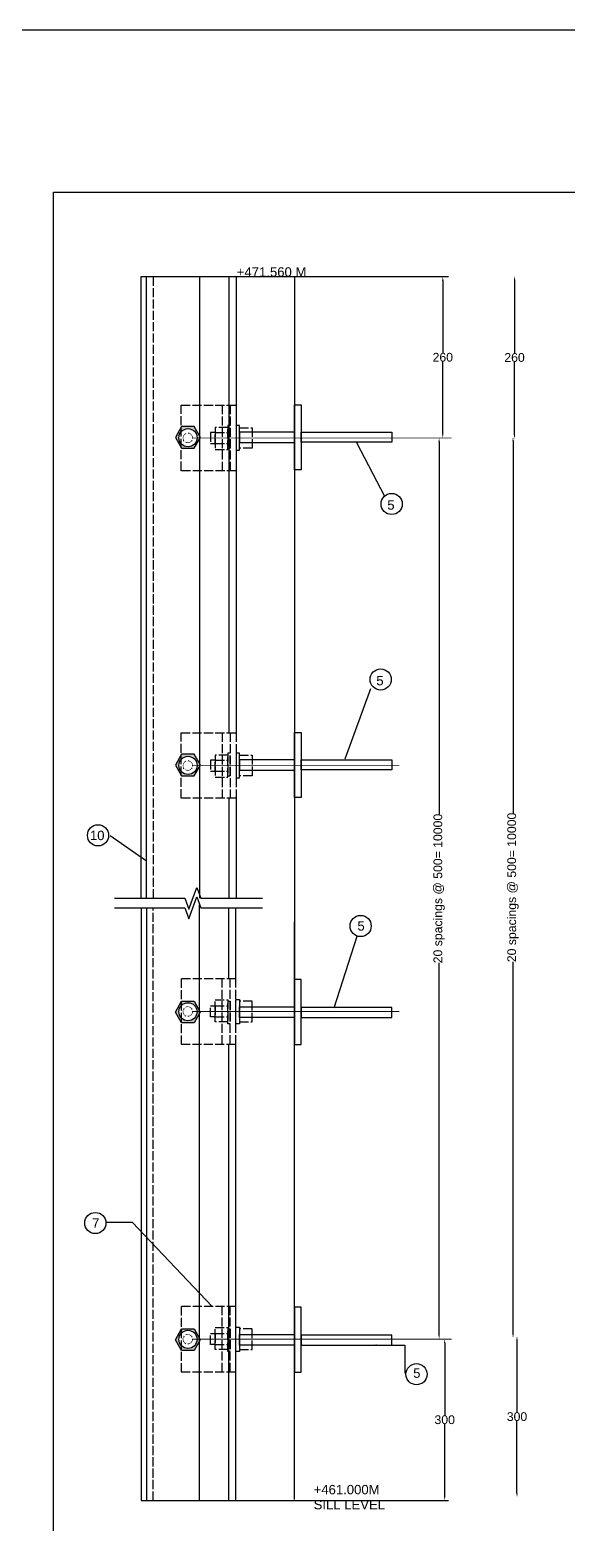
# Model space of a CAD drawing. Header units: metres. Extents: x 9074 to 14616, y 1632 to 4470.
# Drawn here: x 10114 to 10789, y 2594 to 4470 of the extents above; entities that cross this region are included whole.
import ezdxf

# ---------------------------------------------------------------- set-up
doc = ezdxf.new("R2010")
doc.units = ezdxf.units.M
doc.header["$MEASUREMENT"] = 0
doc.linetypes.add('ACAD_ISO02W100', pattern=[15, 12, -3])
doc.layers.add('DRAWING', color=7, linetype='Continuous')
doc.styles.get("Standard").update_dxf_attribs({"font": 'ARIAL_1.TTF'})
doc.dimstyles.get("Standard").update_dxf_attribs({"dimtxt": 11, "dimasz": 5, "dimexe": 0.18, "dimexo": 0.0625, "dimgap": 0.09, "dimtad": 0, "dimtih": 1, "dimtoh": 1, "dimdec": 0, "dimzin": 0, "dimdsep": 46, "dimtxsty": 'Standard', "dimcen": 0, "dimse1": 1, "dimse2": 1, "dimadec": 0, "dimazin": 0, "dimtfac": 1, "dimtdec": 0, "dimtofl": 0, "dimtmove": 0, "dimatfit": 3, "dimfxl": 0, "dimtolj": 1, "dimtzin": 0, "dimarcsym": 0})
picture_1 = doc.add_image_def('image1.jpg', size_in_pixel=(7220, 3698))

# ---------------------------------------------------------------- blocks, each defined once
blk = doc.blocks.new('*D9')
at = {"layer": 'Defpoints', "color": 0, "transparency": 16777216}
for p in [(10631.8, 4160.2), (10632.6, 4160.2), (10631.8, 3957.6)]:
    blk.add_point(p, dxfattribs=at)
at = {"layer": 'DRAWING', "color": 0, "lineweight": -2, "transparency": 16777216}
for p, q in [((10632.6, 4155.2), (10632.6, 4064.6)), ((10632.6, 3962.6), (10632.6, 4053.2))]:
    blk.add_line(p, q, dxfattribs=at)
at = {"layer": 'DRAWING', "color": 0, "transparency": 16777216}
for points in [[(10631.7, 4155.2), (10633.4, 4155.2), (10632.6, 4160.2)], [(10631.7, 3962.6), (10633.4, 3962.6), (10632.6, 3957.6)]]:
    blk.add_solid(points, dxfattribs=at)
at = {"layer": 'DRAWING', "color": 0, "transparency": 16777216, "insert": (10632.6, 4058.9), "char_height": 11, "attachment_point": 5}
blk.add_mtext('\\A1;260', dxfattribs=at)
blk = doc.blocks.new('*D10')
at = {"layer": 'Defpoints', "color": 0, "transparency": 16777216}
for p in [(10721.7, 4160.8), (10721.2, 3956.5), (10722.7, 3956.5)]:
    blk.add_point(p, dxfattribs=at)
at = {"layer": 'DRAWING', "color": 0, "lineweight": -2, "transparency": 16777216}
for p, q in [((10722.7, 4155.8), (10722.7, 4064.3)), ((10722.7, 3961.5), (10722.7, 4052.9))]:
    blk.add_line(p, q, dxfattribs=at)
at = {"layer": 'DRAWING', "color": 0, "transparency": 16777216}
for points in [[(10721.9, 4155.8), (10723.6, 4155.8), (10722.7, 4160.8)], [(10721.9, 3961.5), (10723.6, 3961.5), (10722.7, 3956.5)]]:
    blk.add_solid(points, dxfattribs=at)
at = {"layer": 'DRAWING', "color": 0, "transparency": 16777216, "insert": (10722.7, 4058.6), "char_height": 11, "attachment_point": 5}
blk.add_mtext('\\A1;260', dxfattribs=at)
blk = doc.blocks.new('*D11')
at = {"layer": 'Defpoints', "color": 0, "transparency": 16777216}
for p in [(10632.6, 3957.6), (10628, 2825.6), (10632.6, 2825.6)]:
    blk.add_point(p, dxfattribs=at)
at = {"layer": 'DRAWING', "color": 0, "lineweight": -2, "transparency": 16777216}
for p, q in [((10628, 3952.6), (10628, 3485)), ((10628, 2830.6), (10628, 3298.2))]:
    blk.add_line(p, q, dxfattribs=at)
at = {"layer": 'DRAWING', "color": 0, "transparency": 16777216}
for points in [[(10627.1, 3952.6), (10628.8, 3952.6), (10628, 3957.6)], [(10627.1, 2830.6), (10628.8, 2830.6), (10628, 2825.6)]]:
    blk.add_solid(points, dxfattribs=at)
at = {"layer": 'DRAWING', "color": 0, "transparency": 16777216, "insert": (10628, 3391.6), "char_height": 11, "attachment_point": 5, "rotation": 90}
blk.add_mtext('\\A1;20 spacings @ 500= 10000', dxfattribs=at)
blk = doc.blocks.new('*D12')
at = {"layer": 'Defpoints', "color": 0, "transparency": 16777216}
for p in [(10725.4, 3959), (10720.8, 2827), (10725.4, 2827)]:
    blk.add_point(p, dxfattribs=at)
at = {"layer": 'DRAWING', "color": 0, "lineweight": -2, "transparency": 16777216}
for p, q in [((10720.8, 3954), (10720.8, 3486.4)), ((10720.8, 2832), (10720.8, 3299.6))]:
    blk.add_line(p, q, dxfattribs=at)
at = {"layer": 'DRAWING', "color": 0, "transparency": 16777216}
for points in [[(10720, 3954), (10721.6, 3954), (10720.8, 3959)], [(10720, 2832), (10721.6, 2832), (10720.8, 2827)]]:
    blk.add_solid(points, dxfattribs=at)
at = {"layer": 'DRAWING', "color": 0, "transparency": 16777216, "insert": (10720.8, 3393), "char_height": 11, "attachment_point": 5, "rotation": 90}
blk.add_mtext('\\A1;20 spacings @ 500= 10000', dxfattribs=at)
blk = doc.blocks.new('*D13')
at = {"layer": 'Defpoints', "color": 0, "transparency": 16777216}
for p in [(10628, 2825.6), (10628, 2623), (10635, 2623)]:
    blk.add_point(p, dxfattribs=at)
at = {"layer": 'DRAWING', "color": 0, "lineweight": -2, "transparency": 16777216}
for p, q in [((10635, 2820.6), (10635, 2730)), ((10635, 2628), (10635, 2718.6))]:
    blk.add_line(p, q, dxfattribs=at)
at = {"layer": 'DRAWING', "color": 0, "transparency": 16777216}
for points in [[(10634.1, 2820.6), (10635.8, 2820.6), (10635, 2825.6)], [(10634.1, 2628), (10635.8, 2628), (10635, 2623)]]:
    blk.add_solid(points, dxfattribs=at)
at = {"layer": 'DRAWING', "color": 0, "transparency": 16777216, "insert": (10635, 2724.3), "char_height": 11, "attachment_point": 5}
blk.add_mtext('\\A1;300', dxfattribs=at)
blk = doc.blocks.new('*D14')
at = {"layer": 'Defpoints', "color": 0, "transparency": 16777216}
for p in [(10718.8, 2829.5), (10718.8, 2626.9), (10725.8, 2626.9)]:
    blk.add_point(p, dxfattribs=at)
at = {"layer": 'DRAWING', "color": 0, "lineweight": -2, "transparency": 16777216}
for p, q in [((10725.8, 2824.5), (10725.8, 2733.9)), ((10725.8, 2631.9), (10725.8, 2722.5))]:
    blk.add_line(p, q, dxfattribs=at)
at = {"layer": 'DRAWING', "color": 0, "transparency": 16777216}
for points in [[(10725, 2824.5), (10726.6, 2824.5), (10725.8, 2829.5)], [(10725, 2631.9), (10726.6, 2631.9), (10725.8, 2626.9)]]:
    blk.add_solid(points, dxfattribs=at)
at = {"layer": 'DRAWING', "color": 0, "transparency": 16777216, "insert": (10725.8, 2728.2), "char_height": 11, "attachment_point": 5}
blk.add_mtext('\\A1;300', dxfattribs=at)

msp = doc.modelspace()

# ---------------------------------------------------------------- hatches: boundary and pattern name
at = {"layer": 'DRAWING'}
h = msp.add_hatch(color=256, dxfattribs=at)
h.paths.add_polyline_path([(10320.3, 3971.8), (10304.6, 3971.8), (10296.8, 3958.2), (10304.6, 3944.7), (10320.3, 3944.7), (10327.1, 3956.5), (10327.1, 3960)])
h.paths.add_polyline_path([(10324, 3957.9, -1), (10301.1, 3957.9, -1)], flags=16)
h = msp.add_hatch(color=256, dxfattribs=at)
h.paths.add_polyline_path([(10310, 3962.7), (10309.6, 3963.4, 0.289368), (10306, 3957.6, 0.151465), (10307.1, 3954), (10307.7, 3954.4, -0.151465), (10306.7, 3957.6, -0.289368)])
h.paths.add_polyline_path([(10313.3, 3963.9), (10313.2, 3963.2, -0.372066), (10318, 3957.6), (10318.8, 3957.6, 0.372066)])
h.paths.add_polyline_path([(10317.9, 3954.3), (10317.1, 3954.5, -0.353713), (10310.3, 3952.3), (10310, 3951.6, 0.368397)])
for points in [[(10327.1, 3960), (10327.1, 3956.5), (10328.1, 3958.2)], [(10327.1, 3548.4), (10327.1, 3545), (10328.1, 3546.7)], [(10327.1, 2823.2), (10327.1, 2826.6), (10328, 2824.9)]]:
    msp.add_hatch(color=256, dxfattribs=at).paths.add_polyline_path(points)
h = msp.add_hatch(color=256, dxfattribs=at)
h.paths.add_polyline_path([(10320.3, 3560.3), (10304.6, 3560.3), (10296.8, 3546.7), (10304.6, 3533.1), (10320.3, 3533.1), (10327.1, 3545), (10327.1, 3548.4)])
h.paths.add_polyline_path([(10324, 3546.3, -1), (10301.1, 3546.3, -1)], flags=16)
h = msp.add_hatch(color=256, dxfattribs=at)
h.paths.add_polyline_path([(10310, 3551.1), (10309.6, 3551.8, 0.289368), (10306, 3546, 0.151465), (10307.1, 3542.4), (10307.7, 3542.8, -0.151465), (10306.7, 3546, -0.289368)])
h.paths.add_polyline_path([(10313.3, 3552.3), (10313.2, 3551.6, -0.372066), (10318, 3546), (10318.8, 3546, 0.372066)])
h.paths.add_polyline_path([(10317.9, 3542.8), (10317.1, 3542.9, -0.353713), (10310.3, 3540.8), (10310, 3540.1, 0.368397)])
h = msp.add_hatch(color=256, dxfattribs=at)
h.paths.add_polyline_path([(10320.2, 3222.9), (10304.5, 3222.9), (10296.7, 3236.5), (10304.5, 3250), (10320.2, 3250), (10327.1, 3238.2), (10327.1, 3234.7)])
h.paths.add_polyline_path([(10323.9, 3236.8, 1), (10301, 3236.8, 1)], flags=16)
h = msp.add_hatch(color=256, dxfattribs=at)
h.paths.add_polyline_path([(10309.9, 3232), (10309.6, 3231.4, -0.289368), (10305.9, 3237.1, -0.151465), (10307, 3240.8), (10307.6, 3240.3, 0.151465), (10306.7, 3237.1, 0.289368)])
h.paths.add_polyline_path([(10313.2, 3230.8), (10313.1, 3231.5, 0.372066), (10317.9, 3237.1), (10318.7, 3237.1, -0.372066)])
h.paths.add_polyline_path([(10317.8, 3240.4), (10317, 3240.3, 0.353713), (10310.2, 3242.4), (10309.9, 3243.1, -0.368397)])
h = msp.add_hatch(color=256, dxfattribs=at)
h.paths.add_polyline_path([(10320.2, 2811.3), (10304.5, 2811.3), (10296.7, 2824.9), (10304.5, 2838.5), (10320.2, 2838.5), (10327.1, 2826.6), (10327.1, 2823.2)])
h.paths.add_polyline_path([(10323.9, 2825.3, 1), (10301, 2825.3, 1)], flags=16)
h = msp.add_hatch(color=256, dxfattribs=at)
h.paths.add_polyline_path([(10309.9, 2820.5), (10309.6, 2819.8, -0.289368), (10305.9, 2825.6, -0.151465), (10307, 2829.2), (10307.6, 2828.8, 0.151465), (10306.7, 2825.6, 0.289368)])
h.paths.add_polyline_path([(10313.2, 2819.2), (10313.1, 2820, 0.372066), (10317.9, 2825.6), (10318.7, 2825.6, -0.372066)])
h.paths.add_polyline_path([(10317.8, 2828.8), (10317, 2828.7, 0.353713), (10310.2, 2830.8), (10309.9, 2831.5, -0.368397)])

# ---------------------------------------------------------------- linework, layer by layer
for p, q in [((10253.8, 3379.3), (10253.8, 4160.2)), ((10253.8, 4160.2), (10372.9, 4160.2)), ((10260.4, 3379.3), (10260.4, 4160.2)), ((10363.9, 4160.2), (10363.9, 3587.2)), ((10372.9, 4160.2), (10372.9, 3587.2)), ((10363.9, 3505), (10363.9, 3379.3)), ((10372.9, 3505), (10372.9, 3379.3)), ((10253.7, 3367.3), (10253.7, 2623)), ((10260.3, 3367.3), (10260.3, 2623)), ((10363.8, 3278.2), (10363.8, 3367.3)), ((10372.8, 3278.2), (10372.8, 3367.3)), ((10363.8, 2623), (10363.8, 3196)), ((10372.8, 2623), (10372.8, 3196)), ((10253.7, 2623), (10372.8, 2623))]:
    msp.add_line(p, q, dxfattribs=at)
for points in [[(10143.8, 4266.3), (13606.7, 4266.3), (13606.7, 1831.1), (10143.8, 1831.1)], [(10446.4, 3999.2), (10454.8, 3999.2), (10454.8, 3917.4), (10446.4, 3917.4)], [(10320.3, 3944.7), (10328.1, 3958.2), (10320.3, 3971.8), (10304.6, 3971.8), (10296.8, 3958.2), (10304.6, 3944.7)], [(10446.4, 3964.9), (10377.3, 3964.9), (10377.3, 3951.7), (10446.4, 3951.7)], [(10454.8, 3964.9), (10568.5, 3964.9), (10568.5, 3952.4), (10454.8, 3952.4)], [(10446.4, 3587.6), (10454.8, 3587.6), (10454.8, 3505.9), (10446.4, 3505.9)], [(10320.3, 3533.1), (10328.1, 3546.7), (10320.3, 3560.3), (10304.6, 3560.3), (10296.8, 3546.7), (10304.6, 3533.1)], [(10446.4, 3553.4), (10377.3, 3553.4), (10377.3, 3540.1), (10446.4, 3540.1)], [(10454.8, 3553.4), (10568.5, 3553.4), (10568.5, 3540.9), (10454.8, 3540.9)], [(10446.4, 3195.5), (10454.7, 3195.5), (10454.7, 3277.3), (10446.4, 3277.3)], [(10320.2, 3250), (10328, 3236.5), (10320.2, 3222.9), (10304.5, 3222.9), (10296.7, 3236.5), (10304.5, 3250)], [(10446.4, 3229.8), (10377.2, 3229.8), (10377.2, 3243), (10446.4, 3243)], [(10454.7, 3229.8), (10568.5, 3229.8), (10568.5, 3242.3), (10454.7, 3242.3)], [(10446.4, 2783.9), (10454.7, 2783.9), (10454.7, 2865.7), (10446.4, 2865.7)], [(10320.2, 2838.5), (10328, 2824.9), (10320.2, 2811.3), (10304.5, 2811.3), (10296.7, 2824.9), (10304.5, 2838.5)], [(10446.4, 2818.2), (10377.2, 2818.2), (10377.2, 2831.4), (10446.4, 2831.4)], [(10454.7, 2818.2), (10568.5, 2818.2), (10568.5, 2830.7), (10454.7, 2830.7)]]:
    msp.add_lwpolyline(points, close=True, dxfattribs=at)
at = {"layer": 'DRAWING', "linetype": 'ACAD_ISO02W100', "ltscale": 0.95}
for points in [[(10269, 4160.2), (10269, 3379.3)], [(10372.9, 3916.5), (10304.1, 3916.5), (10304.1, 3998.8), (10372.9, 3998.8)], [(10355.4, 3998.8), (10355.4, 3916.5)], [(10365.7, 3998.8), (10365.7, 3916.5)], [(10372.9, 3998.8), (10372.9, 3916.5)], [(10346.9, 3964.3), (10362.7, 3964.3)], [(10346.9, 3950.5), (10362.7, 3950.5)], [(10372.9, 3505), (10304.1, 3505), (10304.1, 3587.2), (10372.9, 3587.2)], [(10355.4, 3587.2), (10355.4, 3505)], [(10365.7, 3587.2), (10365.7, 3505)], [(10372.9, 3587.2), (10372.9, 3505)], [(10346.9, 3552.7), (10362.7, 3552.7)], [(10346.9, 3539), (10362.7, 3539)], [(10269, 2623), (10269, 3367.3)], [(10372.8, 3278.2), (10304, 3278.2), (10304, 3196), (10372.8, 3196)], [(10355.3, 3196), (10355.3, 3278.2)], [(10365.6, 3196), (10365.6, 3278.2)], [(10372.8, 3196), (10372.8, 3278.2)], [(10346.8, 3244.2), (10362.6, 3244.2)], [(10346.8, 3230.4), (10362.6, 3230.4)], [(10372.8, 2866.6), (10304, 2866.6), (10304, 2784.4), (10372.8, 2784.4)], [(10355.3, 2784.4), (10355.3, 2866.6)], [(10365.6, 2784.4), (10365.6, 2866.6)], [(10372.8, 2784.4), (10372.8, 2866.6)], [(10346.8, 2832.6), (10362.6, 2832.6)], [(10346.8, 2818.9), (10362.6, 2818.9)]]:
    msp.add_lwpolyline(points, dxfattribs=at)
at = {"layer": 'DRAWING'}
for points in [[(10327.1, 4160.2), (10327.1, 3379.3)], [(10372.9, 4160.2), (10639.8, 4160.2)], [(10446.4, 4159), (10446.4, 3236.8)], [(10309.6, 3963.4), (10310, 3962.7)], [(10313.3, 3963.9), (10313.2, 3963.2)], [(10307.1, 3954), (10307.7, 3954.4)], [(10310.3, 3952.3), (10310, 3951.6)], [(10317.1, 3954.5), (10317.9, 3954.3)], [(10318, 3957.6), (10318.8, 3957.6)], [(10309.6, 3551.8), (10310, 3551.1)], [(10313.3, 3552.3), (10313.2, 3551.6)], [(10318, 3546), (10318.8, 3546)], [(10307.1, 3542.4), (10307.7, 3542.8)], [(10310.3, 3540.8), (10310, 3540.1)], [(10317.1, 3542.9), (10317.9, 3542.8)], [(10327.1, 2623), (10327.1, 3371.2)], [(10446.4, 2624.1), (10446.4, 3349.3)], [(10307, 3240.8), (10307.6, 3240.3)], [(10309.6, 3231.4), (10309.9, 3232)], [(10310.2, 3242.4), (10309.9, 3243.1)], [(10313.2, 3230.8), (10313.1, 3231.5)], [(10317, 3240.3), (10317.8, 3240.4)], [(10317.9, 3237.1), (10318.7, 3237.1)], [(10307, 2829.2), (10307.6, 2828.8)], [(10309.6, 2819.8), (10309.9, 2820.5)], [(10310.2, 2830.8), (10309.9, 2831.5)], [(10313.2, 2819.2), (10313.1, 2820)], [(10317, 2828.7), (10317.8, 2828.8)], [(10317.9, 2825.6), (10318.7, 2825.6)], [(10372.8, 2623), (10639.7, 2623)]]:
    msp.add_lwpolyline(points, dxfattribs=at)
at = {"layer": 'DRAWING', "linetype": 'ACAD_ISO02W100', "ltscale": 0.95, "const_width": 1}
for points in [[(10318.8, 3957.6), (10643.9, 3957.6)], [(10318.8, 3546), (10578.2, 3546)], [(10318.7, 3237.1), (10578.1, 3237.1)], [(10318.7, 2825.6), (10643.9, 2825.6)]]:
    msp.add_lwpolyline(points, dxfattribs=at)
at = {"layer": 'DRAWING', "linetype": 'ACAD_ISO02W100', "ltscale": 0.95}
for points in [[(10346.9, 3964.3), (10341, 3964.3), (10341, 3950.5), (10346.9, 3950.5)], [(10362.7, 3970.6), (10346.9, 3970.6), (10346.9, 3943), (10362.7, 3943)], [(10365.7, 3973.1), (10362.7, 3973.1), (10362.7, 3944.6), (10365.7, 3944.6)], [(10377.3, 3973.1), (10372.9, 3973.1), (10372.9, 3942.4), (10377.3, 3942.4)], [(10377.3, 3970.5), (10393.2, 3970.5), (10393.2, 3944.6), (10377.3, 3944.6)], [(10346.9, 3552.7), (10341, 3552.7), (10341, 3539), (10346.9, 3539)], [(10362.7, 3559.1), (10346.9, 3559.1), (10346.9, 3531.5), (10362.7, 3531.5)], [(10365.7, 3561.6), (10362.7, 3561.6), (10362.7, 3533), (10365.7, 3533)], [(10377.3, 3561.6), (10372.9, 3561.6), (10372.9, 3530.8), (10377.3, 3530.8)], [(10377.3, 3559), (10393.2, 3559), (10393.2, 3533), (10377.3, 3533)], [(10362.6, 3224.1), (10346.8, 3224.1), (10346.8, 3251.7), (10362.6, 3251.7)], [(10365.6, 3221.6), (10362.6, 3221.6), (10362.6, 3250.1), (10365.6, 3250.1)], [(10377.2, 3221.6), (10372.8, 3221.6), (10372.8, 3252.3), (10377.2, 3252.3)], [(10377.2, 3224.2), (10393.1, 3224.2), (10393.1, 3250.1), (10377.2, 3250.1)], [(10346.8, 3230.4), (10340.9, 3230.4), (10340.9, 3244.2), (10346.8, 3244.2)], [(10346.8, 2818.9), (10340.9, 2818.9), (10340.9, 2832.6), (10346.8, 2832.6)], [(10362.6, 2812.5), (10346.8, 2812.5), (10346.8, 2840.1), (10362.6, 2840.1)], [(10365.6, 2810), (10362.6, 2810), (10362.6, 2838.6), (10365.6, 2838.6)], [(10377.2, 2810), (10372.8, 2810), (10372.8, 2840.8), (10377.2, 2840.8)], [(10377.2, 2812.6), (10393.1, 2812.6), (10393.1, 2838.6), (10377.2, 2838.6)]]:
    msp.add_lwpolyline(points, close=True, dxfattribs=at)
at = {"layer": 'DRAWING', "linetype": 'Continuous'}
for points in [[(10220.4, 3379.3), (10308.5, 3379.3), (10313.5, 3365.6), (10323.5, 3393.1), (10328.5, 3379.3), (10406.3, 3379.3)], [(10220.4, 3367.3), (10308.5, 3367.3), (10313.5, 3353.5), (10323.5, 3381), (10328.5, 3367.3), (10406.3, 3367.3)]]:
    msp.add_lwpolyline(points, dxfattribs=at)
at = {"layer": 'DRAWING'}
for centre, radius in [((10312.6, 3957.9), 11.4), ((10568.4, 3874.7), 13.3), ((10554.6, 3654.2), 13.3), ((10312.6, 3546.3), 11.4), ((10199.6, 3458.4), 13.3), ((10529.4, 3344.5), 13.3), ((10312.5, 3236.8), 11.4), ((10196.2, 2971.4), 13.3), ((10312.5, 2825.3), 11.4), ((10599.6, 2781.5), 13.3)]:
    msp.add_circle(centre, radius, dxfattribs=at)

# ---------------------------------------------------------------- texts
for s, height, p in [('+471.560 M', 11.78, (10373.9, 4160.2)), ('5', 11.8, (10562.9, 3867.5)), ('5', 11.8, (10549.1, 3646.9)), ('10', 11.78, (10189.4, 3452.4)), ('5', 11.8, (10525.4, 3338.8)), ('7', 11.8, (10192.2, 2965.6)), ('5', 11.8, (10595.4, 2777)), ('+461.000M', 11.78, (10470.4, 2630.7)), ('SILL LEVEL', 11.78, (10470.4, 2611.8))]:
    msp.add_text(s, height=height, dxfattribs=at).set_placement(p)

# ---------------------------------------------------------------- dimensions: what is measured, and where the dimension line sits
for base, p1, p2, text, picture, middle in [((10632.6, 4160.2), (10631.8, 3957.6), (10631.8, 4160.2), '260', '*D9', (10632.6, 4058.9)), ((10722.7, 3956.5), (10721.7, 4160.8), (10721.2, 3956.5), '260', '*D10', (10722.7, 4058.6)), ((10635, 2623), (10628, 2825.6), (10628, 2623), '300', '*D13', (10635, 2724.3)), ((10725.8, 2626.9), (10718.8, 2829.5), (10718.8, 2626.9), '300', '*D14', (10725.8, 2728.2))]:
    dim = msp.add_linear_dim(base=base, p1=p1, p2=p2, angle=90, text=text, dimstyle='Standard', dxfattribs=at)
    dim.commit()
    dim.dimension.update_dxf_attribs({"geometry": picture, "text_midpoint": middle})
for base, p1, p2, picture, middle in [((10720.8, 2827), (10725.4, 3959), (10725.4, 2827), '*D12', (10720.8, 3393)), ((10628, 2825.6), (10632.6, 3957.6), (10632.6, 2825.6), '*D11', (10628, 3391.6))]:
    dim = msp.add_linear_dim(base=base, p1=p1, p2=p2, angle=90, text='20 spacings @ 500= 10000', dimstyle='Standard', dxfattribs=at)
    dim.commit()
    dim.dimension.update_dxf_attribs({"geometry": picture, "text_midpoint": middle, "text_rotation": 90})

# ---------------------------------------------------------------- pictures from other files: only their frames are drawn
at = {"color": 2}
image = msp.add_image(picture_1, insert=(9073.6, 1631.6), size_in_units=(5542.1, 2838.6), dxfattribs=dict(at, fade=30))
image.dxf.flags = 7

# ---------------------------------------------------------------- leaders
at = {"layer": 'DRAWING'}
for points in [[(10524.1, 3951.9), (10559.3, 3884.3)], [(10510.1, 3554.6), (10542.1, 3642.8)], [(10260.4, 3426.1), (10214.7, 3457.9)], [(10496, 3241.7), (10525.2, 3331.6)], [(10342.8, 2866.6), (10243, 2972.3), (10210.2, 2972.3)], [(10544.5, 2818.2), (10585, 2818.2), (10585, 2783)]]:
    msp.add_leader(points, dimstyle='Standard', override={"dimgap": 0.09, "dimtad": 0}, dxfattribs=at)

doc.saveas('drawing.dxf')
